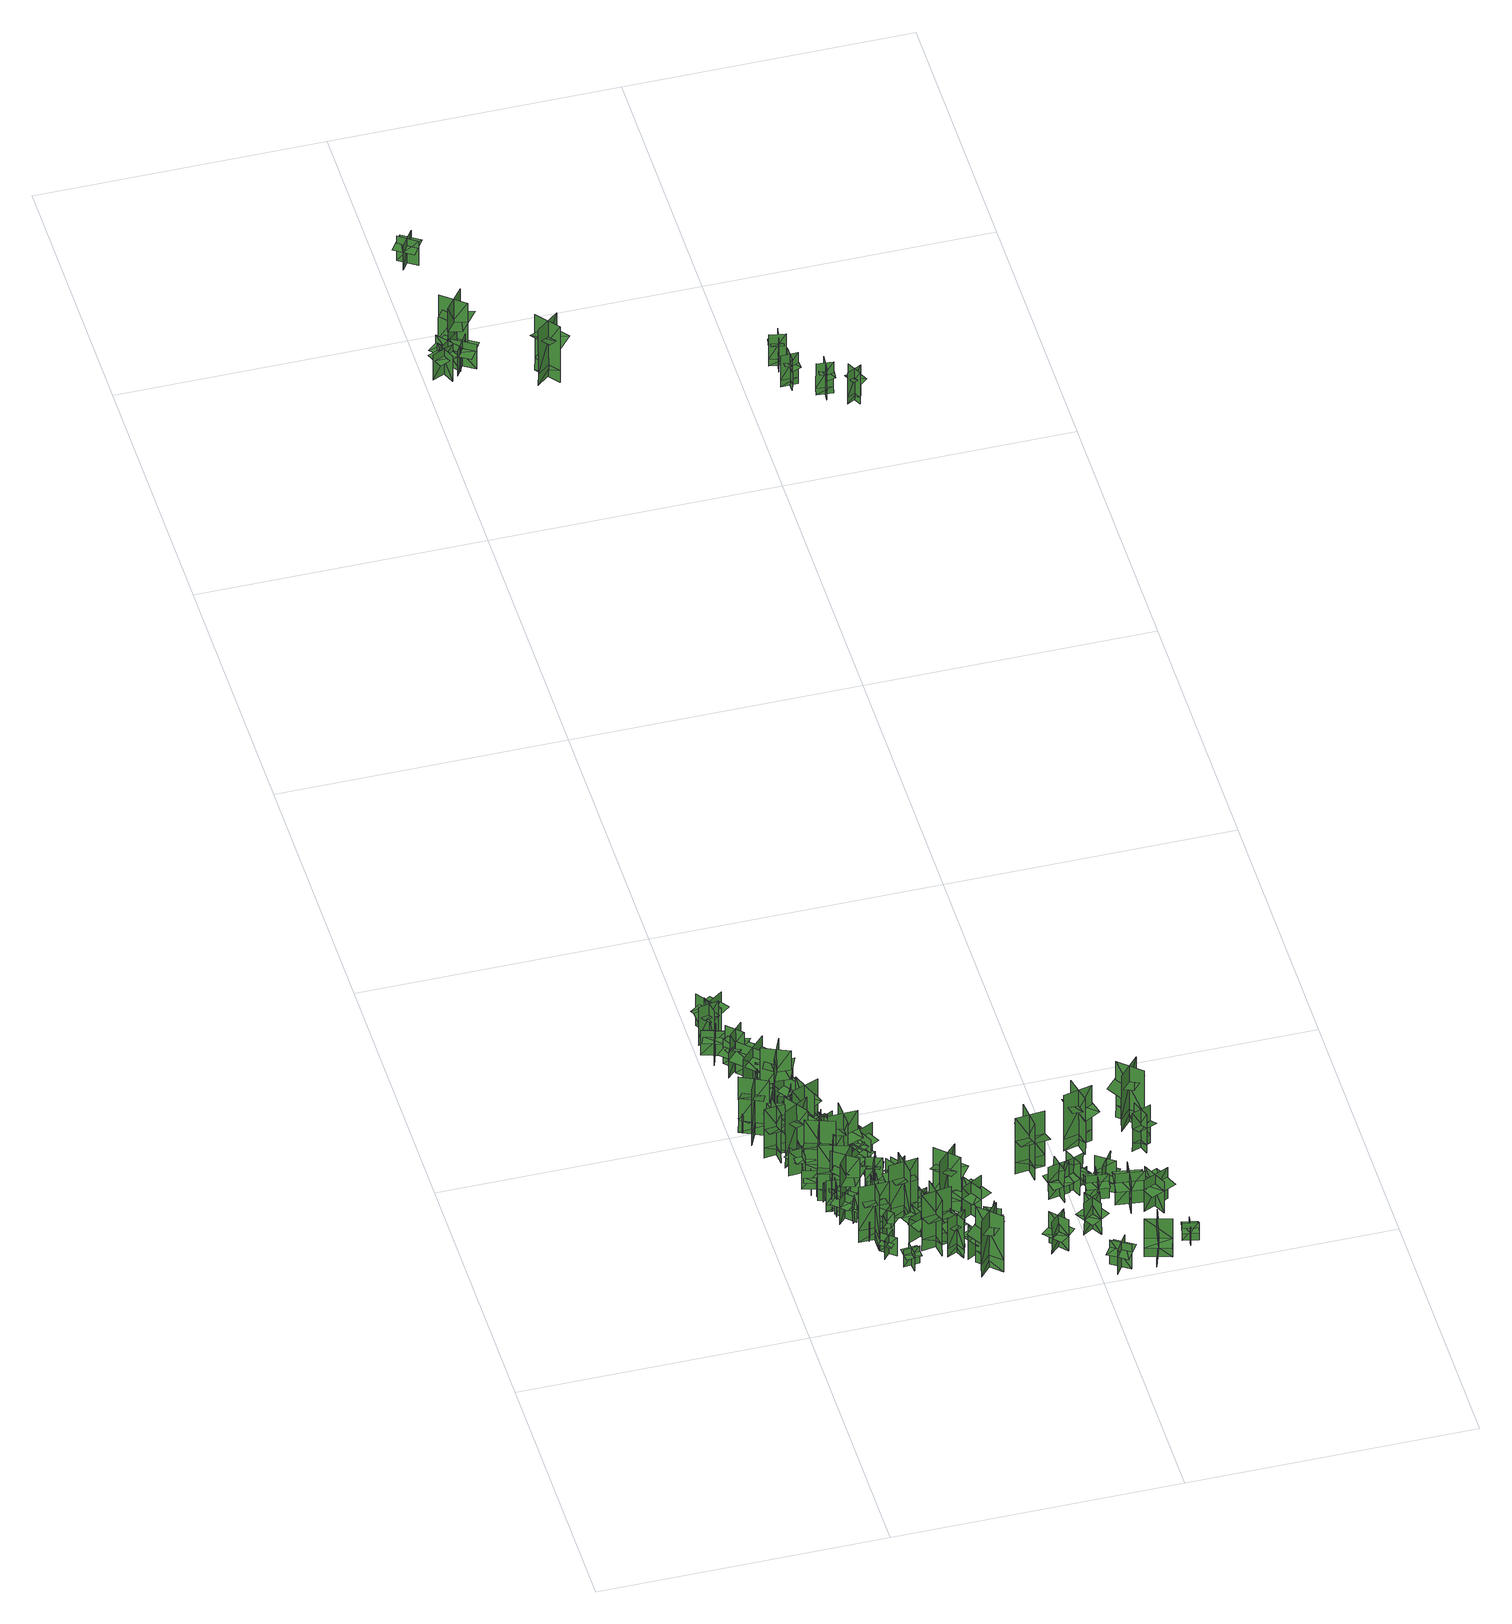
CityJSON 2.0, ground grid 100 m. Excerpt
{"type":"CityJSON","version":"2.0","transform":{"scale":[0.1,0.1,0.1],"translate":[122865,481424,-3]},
"CityObjects":{
"tree1":{"type":"SolitaryVegetationObject","geometry":[{"type":"MultiSurface","lod":"1","boundaries":[[[0,1,2]],[[0,2,3]],[[4,5,6]],[[4,6,7]],[[8,9,10]],[[8,10,11]],[[8,11,12]],[[8,12,13]]]}]},
"tree2":{"type":"SolitaryVegetationObject","geometry":[{"type":"MultiSurface","lod":"1","boundaries":[[[14,15,16]],[[14,16,17]],[[18,19,20]],[[18,20,21]],[[22,23,19]],[[22,19,18]],[[24,25,15]],[[24,15,14]],[[26,27,28]],[[26,28,29]],[[30,31,32]],[[30,32,33]]]}]},
"tree3":{"type":"SolitaryVegetationObject","geometry":[{"type":"MultiSurface","lod":"1","boundaries":[[[34,35,36]],[[34,36,37]],[[38,39,40]],[[38,40,41]],[[42,43,39]],[[42,39,38]],[[44,45,35]],[[44,35,34]],[[46,47,48]],[[46,48,49]],[[50,51,52]],[[50,52,53]]]}]},
"tree4":{"type":"SolitaryVegetationObject","geometry":[{"type":"MultiSurface","lod":"1","boundaries":[[[54,55,56]],[[54,56,57]],[[58,59,60]],[[58,60,61]],[[62,63,64]],[[62,64,65]],[[62,65,66]],[[62,66,67]]]}]},
"tree5":{"type":"SolitaryVegetationObject","geometry":[{"type":"MultiSurface","lod":"1","boundaries":[[[68,69,70]],[[68,70,71]],[[72,73,74]],[[72,74,75]],[[76,77,78]],[[76,78,79]],[[76,79,80]],[[76,80,81]]]}]},
"tree6":{"type":"SolitaryVegetationObject","geometry":[{"type":"MultiSurface","lod":"1","boundaries":[[[82,83,84]],[[82,84,85]],[[86,87,88]],[[86,88,89]],[[90,91,87]],[[90,87,86]],[[92,93,83]],[[92,83,82]],[[94,95,96]],[[94,96,97]],[[98,99,100]],[[98,100,101]]]}]},
"tree7":{"type":"SolitaryVegetationObject","geometry":[{"type":"MultiSurface","lod":"1","boundaries":[[[102,103,104]],[[102,104,105]],[[106,107,108]],[[106,108,109]],[[110,111,112]],[[110,112,113]],[[110,113,114]],[[110,114,115]]]}]},
"tree8":{"type":"SolitaryVegetationObject","geometry":[{"type":"MultiSurface","lod":"1","boundaries":[[[116,117,118]],[[116,118,119]],[[120,121,122]],[[120,122,123]],[[124,125,126]],[[124,126,127]],[[124,127,128]],[[124,128,129]]]}]},
"tree9":{"type":"SolitaryVegetationObject","geometry":[{"type":"MultiSurface","lod":"1","boundaries":[[[130,131,132]],[[130,132,133]],[[134,135,136]],[[134,136,137]],[[138,139,135]],[[138,135,134]],[[140,141,131]],[[140,131,130]],[[142,143,144]],[[142,144,145]],[[146,147,148]],[[146,148,149]]]}]},
"tree10":{"type":"SolitaryVegetationObject","geometry":[{"type":"MultiSurface","lod":"1","boundaries":[[[150,151,152]],[[150,152,153]],[[154,155,156]],[[154,156,157]],[[158,159,155]],[[158,155,154]],[[160,161,151]],[[160,151,150]],[[162,163,164]],[[162,164,165]],[[166,167,168]],[[166,168,169]]]}]},
"tree11":{"type":"SolitaryVegetationObject","geometry":[{"type":"MultiSurface","lod":"1","boundaries":[[[170,171,172]],[[170,172,173]],[[174,175,176]],[[174,176,177]],[[178,179,180]],[[178,180,181]],[[178,181,182]],[[178,182,183]]]}]},
"tree12":{"type":"SolitaryVegetationObject","geometry":[{"type":"MultiSurface","lod":"1","boundaries":[[[184,185,186]],[[184,186,187]],[[188,189,190]],[[188,190,191]],[[192,193,194]],[[192,194,195]],[[192,195,196]],[[192,196,197]]]}]},
"tree13":{"type":"SolitaryVegetationObject","geometry":[{"type":"MultiSurface","lod":"1","boundaries":[[[198,199,200]],[[198,200,201]],[[202,203,204]],[[202,204,205]],[[206,207,203]],[[206,203,202]],[[208,209,199]],[[208,199,198]],[[198,199,210]],[[198,210,211]],[[198,212,213]],[[198,213,199]]]}]},
"tree14":{"type":"SolitaryVegetationObject","geometry":[{"type":"MultiSurface","lod":"1","boundaries":[[[214,215,216]],[[214,216,217]],[[218,219,220]],[[218,220,221]],[[222,223,224]],[[222,224,225]],[[222,225,226]],[[222,226,227]]]}]},
"tree15":{"type":"SolitaryVegetationObject","geometry":[{"type":"MultiSurface","lod":"1","boundaries":[[[228,229,230]],[[228,230,231]],[[232,233,234]],[[232,234,235]],[[236,237,233]],[[236,233,232]],[[238,239,229]],[[238,229,228]],[[240,241,242]],[[240,242,243]],[[244,245,246]],[[244,246,247]]]}]},
"tree16":{"type":"SolitaryVegetationObject","geometry":[{"type":"MultiSurface","lod":"1","boundaries":[[[248,249,250]],[[248,250,251]],[[252,253,254]],[[252,254,255]],[[256,257,253]],[[256,253,252]],[[258,259,249]],[[258,249,248]],[[260,261,262]],[[260,262,263]],[[264,265,266]],[[264,266,267]]]}]},
"tree17":{"type":"SolitaryVegetationObject","geometry":[{"type":"MultiSurface","lod":"1","boundaries":[[[268,269,270]],[[268,270,271]],[[272,273,274]],[[272,274,275]],[[276,277,278]],[[276,278,279]],[[276,279,280]],[[276,280,281]]]}]},
"tree18":{"type":"SolitaryVegetationObject","geometry":[{"type":"MultiSurface","lod":"1","boundaries":[[[282,283,284]],[[282,284,285]],[[286,287,288]],[[286,288,289]],[[290,291,287]],[[290,287,286]],[[292,293,283]],[[292,283,282]],[[294,295,296]],[[294,296,297]],[[298,299,300]],[[298,300,301]]]}]},
"tree19":{"type":"SolitaryVegetationObject","geometry":[{"type":"MultiSurface","lod":"1","boundaries":[[[302,303,304]],[[302,304,305]],[[306,307,308]],[[306,308,309]],[[310,311,312]],[[310,312,313]],[[310,313,314]],[[310,314,315]]]}]},
"tree20":{"type":"SolitaryVegetationObject","geometry":[{"type":"MultiSurface","lod":"1","boundaries":[[[316,317,318]],[[316,318,319]],[[320,321,322]],[[320,322,323]],[[324,325,321]],[[324,321,320]],[[326,327,317]],[[326,317,316]],[[328,329,330]],[[328,330,331]],[[332,333,334]],[[332,334,335]]]}]},
"tree21":{"type":"SolitaryVegetationObject","geometry":[{"type":"MultiSurface","lod":"1","boundaries":[[[336,337,338]],[[336,338,339]],[[340,341,342]],[[340,342,343]],[[344,345,341]],[[344,341,340]],[[346,347,337]],[[346,337,336]],[[336,337,348]],[[336,348,349]],[[336,350,351]],[[336,351,337]]]}]},
"tree22":{"type":"SolitaryVegetationObject","geometry":[{"type":"MultiSurface","lod":"1","boundaries":[[[352,353,354]],[[352,354,355]],[[356,357,358]],[[356,358,359]],[[360,361,357]],[[360,357,356]],[[362,363,353]],[[362,353,352]],[[352,353,364]],[[352,364,365]],[[352,366,367]],[[352,367,353]]]}]},
"tree23":{"type":"SolitaryVegetationObject","geometry":[{"type":"MultiSurface","lod":"1","boundaries":[[[368,369,370]],[[368,370,371]],[[372,373,374]],[[372,374,375]],[[376,377,378]],[[376,378,379]],[[376,380,381]],[[376,381,377]]]}]},
"tree24":{"type":"SolitaryVegetationObject","geometry":[{"type":"MultiSurface","lod":"1","boundaries":[[[382,383,384]],[[382,384,385]],[[386,387,388]],[[386,388,389]],[[390,391,387]],[[390,387,386]],[[392,393,383]],[[392,383,382]],[[394,395,396]],[[394,396,397]],[[398,399,400]],[[398,400,401]]]}]},
"tree25":{"type":"SolitaryVegetationObject","geometry":[{"type":"MultiSurface","lod":"1","boundaries":[[[402,403,404]],[[402,404,405]],[[406,407,408]],[[406,408,409]],[[410,411,412]],[[410,412,413]],[[410,413,414]],[[410,414,415]]]}]},
"tree26":{"type":"SolitaryVegetationObject","geometry":[{"type":"MultiSurface","lod":"1","boundaries":[[[416,417,418]],[[416,418,419]],[[420,421,422]],[[420,422,423]],[[424,425,421]],[[424,421,420]],[[426,427,417]],[[426,417,416]],[[428,429,430]],[[428,430,431]],[[432,433,434]],[[432,434,435]]]}]},
"tree27":{"type":"SolitaryVegetationObject","geometry":[{"type":"MultiSurface","lod":"1","boundaries":[[[436,437,438]],[[436,438,439]],[[440,441,442]],[[440,442,443]],[[444,445,441]],[[444,441,440]],[[446,447,437]],[[446,437,436]],[[448,449,450]],[[448,450,451]],[[452,453,454]],[[452,454,455]]]}]},
"tree28":{"type":"SolitaryVegetationObject","geometry":[{"type":"MultiSurface","lod":"1","boundaries":[[[456,457,458]],[[456,458,459]],[[460,461,462]],[[460,462,463]],[[464,465,466]],[[464,466,467]],[[464,467,468]],[[464,468,469]]]}]},
"tree29":{"type":"SolitaryVegetationObject","geometry":[{"type":"MultiSurface","lod":"1","boundaries":[[[470,471,472]],[[470,472,473]],[[474,475,476]],[[474,476,477]],[[478,479,480]],[[478,480,481]],[[478,482,483]],[[478,483,479]]]}]},
"tree30":{"type":"SolitaryVegetationObject","geometry":[{"type":"MultiSurface","lod":"1","boundaries":[[[484,485,486]],[[484,486,487]],[[488,489,490]],[[488,490,491]],[[492,493,489]],[[492,489,488]],[[494,495,485]],[[494,485,484]],[[496,497,498]],[[496,498,499]],[[500,501,502]],[[500,502,503]]]}]},
"tree31":{"type":"SolitaryVegetationObject","geometry":[{"type":"MultiSurface","lod":"1","boundaries":[[[504,505,506]],[[504,506,507]],[[508,509,510]],[[508,510,511]],[[512,513,514]],[[512,514,515]],[[512,516,517]],[[512,517,513]]]}]},
"tree32":{"type":"SolitaryVegetationObject","geometry":[{"type":"MultiSurface","lod":"1","boundaries":[[[518,519,520]],[[518,520,521]],[[522,523,524]],[[522,524,525]],[[526,527,528]],[[526,528,529]],[[526,529,530]],[[526,530,531]]]}]},
"tree33":{"type":"SolitaryVegetationObject","geometry":[{"type":"MultiSurface","lod":"1","boundaries":[[[532,533,534]],[[532,534,535]],[[536,537,538]],[[536,538,539]],[[540,541,542]],[[540,542,543]],[[540,544,545]],[[540,545,541]]]}]},
"tree34":{"type":"SolitaryVegetationObject","geometry":[{"type":"MultiSurface","lod":"1","boundaries":[[[546,547,548]],[[546,548,549]],[[550,551,552]],[[550,552,553]],[[554,555,556]],[[554,556,557]],[[554,558,559]],[[554,559,555]]]}]},
"tree35":{"type":"SolitaryVegetationObject","geometry":[{"type":"MultiSurface","lod":"1","boundaries":[[[560,561,562]],[[560,562,563]],[[564,565,566]],[[564,566,567]],[[568,569,565]],[[568,565,564]],[[570,571,561]],[[570,561,560]],[[572,573,574]],[[572,574,575]],[[576,577,578]],[[576,578,579]]]}]},
"tree36":{"type":"SolitaryVegetationObject","geometry":[{"type":"MultiSurface","lod":"1","boundaries":[[[580,581,582]],[[580,582,583]],[[584,585,586]],[[584,586,587]],[[588,589,590]],[[588,590,591]],[[588,592,593]],[[588,593,589]]]}]},
"tree37":{"type":"SolitaryVegetationObject","geometry":[{"type":"MultiSurface","lod":"1","boundaries":[[[594,595,596]],[[594,596,597]],[[598,599,600]],[[598,600,601]],[[602,603,604]],[[602,604,605]],[[602,605,606]],[[602,606,607]]]}]},
"tree38":{"type":"SolitaryVegetationObject","geometry":[{"type":"MultiSurface","lod":"1","boundaries":[[[608,609,610]],[[608,610,611]],[[612,613,614]],[[612,614,615]],[[616,617,618]],[[616,618,619]],[[616,620,621]],[[616,621,617]]]}]},
"tree39":{"type":"SolitaryVegetationObject","geometry":[{"type":"MultiSurface","lod":"1","boundaries":[[[622,623,624]],[[622,624,625]],[[626,627,628]],[[626,628,629]],[[630,631,627]],[[630,627,626]],[[632,633,623]],[[632,623,622]],[[634,635,636]],[[634,636,637]],[[638,639,640]],[[638,640,641]]]}]},
"tree40":{"type":"SolitaryVegetationObject","geometry":[{"type":"MultiSurface","lod":"1","boundaries":[[[642,643,644]],[[642,644,645]],[[646,647,648]],[[646,648,649]],[[650,651,647]],[[650,647,646]],[[652,653,643]],[[652,643,642]],[[642,643,654]],[[642,654,655]],[[642,656,657]],[[642,657,643]]]}]},
"tree41":{"type":"SolitaryVegetationObject","geometry":[{"type":"MultiSurface","lod":"1","boundaries":[[[658,659,660]],[[658,660,661]],[[662,663,664]],[[662,664,665]],[[666,667,668]],[[666,668,669]],[[666,669,670]],[[666,670,671]]]}]},
"tree42":{"type":"SolitaryVegetationObject","geometry":[{"type":"MultiSurface","lod":"1","boundaries":[[[672,673,674]],[[672,674,675]],[[676,677,678]],[[676,678,679]],[[680,681,682]],[[680,682,683]],[[680,684,685]],[[680,685,681]]]}]},
"tree43":{"type":"SolitaryVegetationObject","geometry":[{"type":"MultiSurface","lod":"1","boundaries":[[[686,687,688]],[[686,688,689]],[[690,691,692]],[[690,692,693]],[[694,695,696]],[[694,696,697]],[[694,698,699]],[[694,699,695]]]}]},
"tree44":{"type":"SolitaryVegetationObject","geometry":[{"type":"MultiSurface","lod":"1","boundaries":[[[700,701,702]],[[700,702,703]],[[704,705,706]],[[704,706,707]],[[708,709,710]],[[708,710,711]],[[708,712,713]],[[708,713,709]]]}]},
"tree45":{"type":"SolitaryVegetationObject","geometry":[{"type":"MultiSurface","lod":"1","boundaries":[[[714,715,716]],[[714,716,717]],[[718,719,720]],[[718,720,721]],[[722,723,724]],[[722,724,725]],[[722,726,727]],[[722,727,723]]]}]},
"tree46":{"type":"SolitaryVegetationObject","geometry":[{"type":"MultiSurface","lod":"1","boundaries":[[[728,729,730]],[[728,730,731]],[[732,733,734]],[[732,734,735]],[[736,737,738]],[[736,738,739]],[[736,740,741]],[[736,741,737]]]}]},
"tree47":{"type":"SolitaryVegetationObject","geometry":[{"type":"MultiSurface","lod":"1","boundaries":[[[742,743,744]],[[742,744,745]],[[746,747,748]],[[746,748,749]],[[750,751,752]],[[750,752,753]],[[750,753,754]],[[750,754,755]]]}]},
"tree48":{"type":"SolitaryVegetationObject","geometry":[{"type":"MultiSurface","lod":"1","boundaries":[[[756,757,758]],[[756,758,759]],[[760,761,762]],[[760,762,763]],[[764,765,761]],[[764,761,760]],[[766,767,757]],[[766,757,756]],[[768,769,770]],[[768,770,771]],[[772,773,774]],[[772,774,775]]]}]},
"tree49":{"type":"SolitaryVegetationObject","geometry":[{"type":"MultiSurface","lod":"1","boundaries":[[[776,777,778]],[[776,778,779]],[[780,781,782]],[[780,782,783]],[[784,785,781]],[[784,781,780]],[[786,787,777]],[[786,777,776]],[[788,789,790]],[[788,790,791]],[[792,793,794]],[[792,794,795]]]}]},
"tree50":{"type":"SolitaryVegetationObject","geometry":[{"type":"MultiSurface","lod":"1","boundaries":[[[796,797,798]],[[796,798,799]],[[800,801,802]],[[800,802,803]],[[804,805,806]],[[804,806,807]],[[804,807,808]],[[804,808,809]]]}]},
"tree51":{"type":"SolitaryVegetationObject","geometry":[{"type":"MultiSurface","lod":"1","boundaries":[[[810,811,812]],[[810,812,813]],[[814,815,816]],[[814,816,817]],[[818,819,820]],[[818,820,821]],[[818,821,822]],[[818,822,823]]]}]},
"tree52":{"type":"SolitaryVegetationObject","geometry":[{"type":"MultiSurface","lod":"1","boundaries":[[[824,825,826]],[[824,826,827]],[[828,829,830]],[[828,830,831]],[[832,833,834]],[[832,834,835]],[[832,836,837]],[[832,837,833]]]}]},
"tree53":{"type":"SolitaryVegetationObject","geometry":[{"type":"MultiSurface","lod":"1","boundaries":[[[838,839,840]],[[838,840,841]],[[842,843,844]],[[842,844,845]],[[846,847,848]],[[846,848,849]],[[846,850,851]],[[846,851,847]]]}]},
"tree54":{"type":"SolitaryVegetationObject","geometry":[{"type":"MultiSurface","lod":"1","boundaries":[[[852,853,854]],[[852,854,855]],[[856,857,858]],[[856,858,859]],[[860,861,857]],[[860,857,856]],[[862,863,853]],[[862,853,852]],[[864,865,866]],[[864,866,867]],[[868,869,870]],[[868,870,871]]]}]},
"tree55":{"type":"SolitaryVegetationObject","geometry":[{"type":"MultiSurface","lod":"1","boundaries":[[[872,873,874]],[[872,874,875]],[[876,877,878]],[[876,878,879]],[[880,881,877]],[[880,877,876]],[[882,883,873]],[[882,873,872]],[[872,873,884]],[[872,884,885]],[[872,886,887]],[[872,887,873]]]}]},
"tree56":{"type":"SolitaryVegetationObject","geometry":[{"type":"MultiSurface","lod":"1","boundaries":[[[888,889,890]],[[888,890,891]],[[892,893,894]],[[892,894,895]],[[896,897,893]],[[896,893,892]],[[898,899,889]],[[898,889,888]],[[900,901,902]],[[900,902,903]],[[904,905,906]],[[904,906,907]]]}]},
"tree57":{"type":"SolitaryVegetationObject","geometry":[{"type":"MultiSurface","lod":"1","boundaries":[[[908,909,910]],[[908,910,911]],[[912,913,914]],[[912,914,915]],[[916,917,918]],[[916,918,919]],[[916,920,921]],[[916,921,917]]]}]},
"tree58":{"type":"SolitaryVegetationObject","geometry":[{"type":"MultiSurface","lod":"1","boundaries":[[[922,923,924]],[[922,924,925]],[[926,927,928]],[[926,928,929]],[[930,931,932]],[[930,932,933]],[[930,934,935]],[[930,935,931]]]}]},
"tree59":{"type":"SolitaryVegetationObject","geometry":[{"type":"MultiSurface","lod":"1","boundaries":[[[936,937,938]],[[936,938,939]],[[940,941,942]],[[940,942,943]],[[944,945,946]],[[944,946,947]],[[944,948,949]],[[944,949,945]]]}]},
"tree60":{"type":"SolitaryVegetationObject","geometry":[{"type":"MultiSurface","lod":"1","boundaries":[[[950,951,952]],[[950,952,953]],[[954,955,956]],[[954,956,957]],[[958,959,955]],[[958,955,954]],[[960,961,951]],[[960,951,950]],[[962,963,964]],[[962,964,965]],[[966,967,968]],[[966,968,969]]]}]},
"tree61":{"type":"SolitaryVegetationObject","geometry":[{"type":"MultiSurface","lod":"1","boundaries":[[[970,971,972]],[[970,972,973]],[[974,975,976]],[[974,976,977]],[[978,979,980]],[[978,980,981]],[[978,982,983]],[[978,983,979]]]}]},
"tree62":{"type":"SolitaryVegetationObject","geometry":[{"type":"MultiSurface","lod":"1","boundaries":[[[984,985,986]],[[984,986,987]],[[988,989,990]],[[988,990,991]],[[992,993,989]],[[992,989,988]],[[994,995,985]],[[994,985,984]],[[996,997,998]],[[996,998,999]],[[1000,1001,1002]],[[1000,1002,1003]]]}]},
"tree63":{"type":"SolitaryVegetationObject","geometry":[{"type":"MultiSurface","lod":"1","boundaries":[[[1004,1005,1006]],[[1004,1006,1007]],[[1008,1009,1010]],[[1008,1010,1011]],[[1012,1013,1014]],[[1012,1014,1015]],[[1012,1016,1017]],[[1012,1017,1013]]]}]},
"tree64":{"type":"SolitaryVegetationObject","geometry":[{"type":"MultiSurface","lod":"1","boundaries":[[[1018,1019,1020]],[[1018,1020,1021]],[[1022,1023,1024]],[[1022,1024,1025]],[[1026,1027,1023]],[[1026,1023,1022]],[[1028,1029,1019]],[[1028,1019,1018]],[[1018,1019,1030]],[[1018,1030,1031]],[[1018,1032,1033]],[[1018,1033,1019]]]}]},
"tree65":{"type":"SolitaryVegetationObject","geometry":[{"type":"MultiSurface","lod":"1","boundaries":[[[1034,1035,1036]],[[1034,1036,1037]],[[1038,1039,1040]],[[1038,1040,1041]],[[1042,1043,1039]],[[1042,1039,1038]],[[1044,1045,1035]],[[1044,1035,1034]],[[1034,1035,1046]],[[1034,1046,1047]],[[1034,1048,1049]],[[1034,1049,1035]]]}]},
"tree66":{"type":"SolitaryVegetationObject","geometry":[{"type":"MultiSurface","lod":"1","boundaries":[[[1050,1051,1052]],[[1050,1052,1053]],[[1054,1055,1056]],[[1054,1056,1057]],[[1058,1059,1055]],[[1058,1055,1054]],[[1060,1061,1051]],[[1060,1051,1050]],[[1062,1063,1064]],[[1062,1064,1065]],[[1066,1067,1068]],[[1066,1068,1069]]]}]},
"tree67":{"type":"SolitaryVegetationObject","geometry":[{"type":"MultiSurface","lod":"1","boundaries":[[[1070,1071,1072]],[[1070,1072,1073]],[[1074,1075,1076]],[[1074,1076,1077]],[[1078,1079,1080]],[[1078,1080,1081]],[[1078,1081,1082]],[[1078,1082,1083]]]}]},
"tree68":{"type":"SolitaryVegetationObject","geometry":[{"type":"MultiSurface","lod":"1","boundaries":[[[1084,1085,1086]],[[1084,1086,1087]],[[1088,1089,1090]],[[1088,1090,1091]],[[1092,1093,1089]],[[1092,1089,1088]],[[1094,1095,1085]],[[1094,1085,1084]],[[1084,1085,1096]],[[1084,1096,1097]],[[1084,1098,1099]],[[1084,1099,1085]]]}]},
"tree69":{"type":"SolitaryVegetationObject","geometry":[{"type":"MultiSurface","lod":"1","boundaries":[[[1100,1101,1102]],[[1100,1102,1103]],[[1104,1105,1106]],[[1104,1106,1107]],[[1108,1109,1105]],[[1108,1105,1104]],[[1110,1111,1101]],[[1110,1101,1100]],[[1100,1101,1112]],[[1100,1112,1113]],[[1100,1114,1115]],[[1100,1115,1101]]]}]},
"tree70":{"type":"SolitaryVegetationObject","geometry":[{"type":"MultiSurface","lod":"1","boundaries":[[[1116,1117,1118]],[[1116,1118,1119]],[[1120,1121,1122]],[[1120,1122,1123]],[[1124,1125,1121]],[[1124,1121,1120]],[[1126,1127,1117]],[[1126,1117,1116]],[[1116,1117,1128]],[[1116,1128,1129]],[[1116,1130,1131]],[[1116,1131,1117]]]}]},
"tree71":{"type":"SolitaryVegetationObject","geometry":[{"type":"MultiSurface","lod":"1","boundaries":[[[1132,1133,1134]],[[1132,1134,1135]],[[1136,1137,1138]],[[1136,1138,1139]],[[1140,1141,1142]],[[1140,1142,1143]],[[1140,1143,1144]],[[1140,1144,1145]]]}]},
"tree72":{"type":"SolitaryVegetationObject","geometry":[{"type":"MultiSurface","lod":"1","boundaries":[[[1146,1147,1148]],[[1146,1148,1149]],[[1150,1151,1152]],[[1150,1152,1153]],[[1154,1155,1156]],[[1154,1156,1157]],[[1154,1157,1158]],[[1154,1158,1159]]]}]},
"tree73":{"type":"SolitaryVegetationObject","geometry":[{"type":"MultiSurface","lod":"1","boundaries":[[[1160,1161,1162]],[[1160,1162,1163]],[[1164,1165,1166]],[[1164,1166,1167]],[[1168,1169,1165]],[[1168,1165,1164]],[[1170,1171,1161]],[[1170,1161,1160]],[[1160,1161,1172]],[[1160,1172,1173]],[[1160,1174,1175]],[[1160,1175,1161]]]}]},
"tree74":{"type":"SolitaryVegetationObject","geometry":[{"type":"MultiSurface","lod":"1","boundaries":[[[1176,1177,1178]],[[1176,1178,1179]],[[1180,1181,1182]],[[1180,1182,1183]],[[1184,1185,1181]],[[1184,1181,1180]],[[1186,1187,1177]],[[1186,1177,1176]],[[1176,1177,1188]],[[1176,1188,1189]],[[1176,1190,1191]],[[1176,1191,1177]]]}]},
"tree75":{"type":"SolitaryVegetationObject","geometry":[{"type":"MultiSurface","lod":"1","boundaries":[[[1192,1193,1194]],[[1192,1194,1195]],[[1196,1197,1198]],[[1196,1198,1199]],[[1200,1201,1202]],[[1200,1202,1203]],[[1200,1203,1204]],[[1200,1204,1205]]]}]},
"tree76":{"type":"SolitaryVegetationObject","geometry":[{"type":"MultiSurface","lod":"1","boundaries":[[[1206,1207,1208]],[[1206,1208,1209]],[[1210,1211,1212]],[[1210,1212,1213]],[[1214,1215,1211]],[[1214,1211,1210]],[[1216,1217,1207]],[[1216,1207,1206]],[[1218,1219,1220]],[[1218,1220,1221]],[[1222,1223,1224]],[[1222,1224,1225]]]}]},
"tree77":{"type":"SolitaryVegetationObject","geometry":[{"type":"MultiSurface","lod":"1","boundaries":[[[1226,1227,1228]],[[1226,1228,1229]],[[1230,1231,1232]],[[1230,1232,1233]],[[1234,1235,1236]],[[1234,1236,1237]],[[1234,1237,1238]],[[1234,1238,1239]]]}]},
"tree78":{"type":"SolitaryVegetationObject","geometry":[{"type":"MultiSurface","lod":"1","boundaries":[[[1240,1241,1242]],[[1240,1242,1243]],[[1244,1245,1246]],[[1244,1246,1247]],[[1248,1249,1250]],[[1248,1250,1251]],[[1248,1251,1252]],[[1248,1252,1253]]]}]},
"tree79":{"type":"SolitaryVegetationObject","geometry":[{"type":"MultiSurface","lod":"1","boundaries":[[[1254,1255,1256]],[[1254,1256,1257]],[[1258,1259,1260]],[[1258,1260,1261]],[[1262,1263,1259]],[[1262,1259,1258]],[[1264,1265,1255]],[[1264,1255,1254]],[[1266,1267,1268]],[[1266,1268,1269]],[[1270,1271,1272]],[[1270,1272,1273]]]}]},
"tree80":{"type":"SolitaryVegetationObject","geometry":[{"type":"MultiSurface","lod":"1","boundaries":[[[1274,1275,1276]],[[1274,1276,1277]],[[1278,1279,1280]],[[1278,1280,1281]],[[1282,1283,1279]],[[1282,1279,1278]],[[1284,1285,1275]],[[1284,1275,1274]],[[1286,1287,1288]],[[1286,1288,1289]],[[1290,1291,1292]],[[1290,1292,1293]]]}]},
"tree81":{"type":"SolitaryVegetationObject","geometry":[{"type":"MultiSurface","lod":"1","boundaries":[[[1294,1295,1296]],[[1294,1296,1297]],[[1298,1299,1300]],[[1298,1300,1301]],[[1302,1303,1304]],[[1302,1304,1305]],[[1302,1306,1307]],[[1302,1307,1303]]]}]},
"tree82":{"type":"SolitaryVegetationObject","geometry":[{"type":"MultiSurface","lod":"1","boundaries":[[[1308,1309,1310]],[[1308,1310,1311]],[[1312,1313,1314]],[[1312,1314,1315]],[[1316,1317,1318]],[[1316,1318,1319]],[[1316,1319,1320]],[[1316,1320,1321]]]}]},
"tree83":{"type":"SolitaryVegetationObject","geometry":[{"type":"MultiSurface","lod":"1","boundaries":[[[1322,1323,1324]],[[1322,1324,1325]],[[1326,1327,1328]],[[1326,1328,1329]],[[1330,1331,1332]],[[1330,1332,1333]],[[1330,1333,1334]],[[1330,1334,1335]]]}]},
"tree84":{"type":"SolitaryVegetationObject","geometry":[{"type":"MultiSurface","lod":"1","boundaries":[[[1336,1337,1338]],[[1336,1338,1339]],[[1340,1341,1342]],[[1340,1342,1343]],[[1344,1345,1341]],[[1344,1341,1340]],[[1346,1347,1337]],[[1346,1337,1336]],[[1348,1349,1350]],[[1348,1350,1351]],[[1352,1353,1354]],[[1352,1354,1355]]]}]},
"tree85":{"type":"SolitaryVegetationObject","geometry":[{"type":"MultiSurface","lod":"1","boundaries":[[[1356,1357,1358]],[[1356,1358,1359]],[[1360,1361,1362]],[[1360,1362,1363]],[[1364,1365,1366]],[[1364,1366,1367]],[[1364,1367,1368]],[[1364,1368,1369]]]}]},
"tree86":{"type":"SolitaryVegetationObject","geometry":[{"type":"MultiSurface","lod":"1","boundaries":[[[1370,1371,1372]],[[1370,1372,1373]],[[1374,1375,1376]],[[1374,1376,1377]],[[1378,1379,1375]],[[1378,1375,1374]],[[1380,1381,1371]],[[1380,1371,1370]],[[1382,1383,1384]],[[1382,1384,1385]],[[1386,1387,1388]],[[1386,1388,1389]]]}]},
"tree87":{"type":"SolitaryVegetationObject","geometry":[{"type":"MultiSurface","lod":"1","boundaries":[[[1390,1391,1392]],[[1390,1392,1393]],[[1394,1395,1396]],[[1394,1396,1397]],[[1398,1399,1395]],[[1398,1395,1394]],[[1400,1401,1391]],[[1400,1391,1390]],[[1402,1403,1404]],[[1402,1404,1405]],[[1406,1407,1408]],[[1406,1408,1409]]]}]},
"tree88":{"type":"SolitaryVegetationObject","geometry":[{"type":"MultiSurface","lod":"1","boundaries":[[[1410,1411,1412]],[[1410,1412,1413]],[[1414,1415,1416]],[[1414,1416,1417]],[[1418,1419,1415]],[[1418,1415,1414]],[[1420,1421,1411]],[[1420,1411,1410]],[[1422,1423,1424]],[[1422,1424,1425]],[[1426,1427,1428]],[[1426,1428,1429]]]}]},
"tree89":{"type":"SolitaryVegetationObject","geometry":[{"type":"MultiSurface","lod":"1","boundaries":[[[1430,1431,1432]],[[1430,1432,1433]],[[1434,1435,1436]],[[1434,1436,1437]],[[1438,1439,1435]],[[1438,1435,1434]],[[1440,1441,1431]],[[1440,1431,1430]],[[1442,1443,1444]],[[1442,1444,1445]],[[1446,1447,1448]],[[1446,1448,1449]]]}]},
"tree90":{"type":"SolitaryVegetationObject","geometry":[{"type":"MultiSurface","lod":"1","boundaries":[[[1450,1451,1452]],[[1450,1452,1453]],[[1454,1455,1456]],[[1454,1456,1457]],[[1458,1459,1455]],[[1458,1455,1454]],[[1460,1461,1451]],[[1460,1451,1450]],[[1462,1463,1464]],[[1462,1464,1465]],[[1466,1467,1468]],[[1466,1468,1469]]]}]}
},
"vertices":[
[47,1010,8],[93,1051,8],[93,1051,90],[47,1010,90],[90,1008,8],[50,1054,8],[50,1054,90],[90,1008,90],[86,1013,59],[105,1030,59],[76,1062,59],[57,1046,59],[38,1029,59],[66,996,59],
[36,1018,60],[129,973,60],[128,971,255],[35,1016,255],[61,944,60],[106,1037,60],[105,1037,255],[61,944,255],[61,944,9],[105,1037,9],[35,1016,9],[128,971,9],[35,1017,155],[129,972,155],[152,1020,174],[58,1064,174],[116,978,186],[46,1011,186],[29,976,196],[99,943,196],
[174,883,54],[84,873,54],[83,874,224],[173,884,224],[120,926,54],[130,836,54],[131,836,224],[121,926,224],[121,926,9],[131,836,9],[173,884,9],[83,874,9],[174,884,137],[83,874,137],[89,828,153],[179,838,153],[96,875,164],[163,883,164],[159,917,173],[92,909,173],
[200,721,7],[185,661,7],[185,661,89],[200,721,89],[163,698,7],[222,683,7],[222,683,89],[163,698,89],[169,697,58],[163,672,58],[205,661,58],[211,686,58],[218,711,58],[176,721,58],
[153,821,9],[187,774,9],[187,774,86],[153,821,86],[147,785,9],[147,785,86],[195,818,86],[195,818,9],[147,785,62],[161,765,62],[199,792,62],[185,811,62],[171,831,62],[133,805,62],
[245,595,37],[238,537,37],[237,537,147],[244,595,147],[211,568,38],[268,561,38],[268,561,147],[211,568,147],[211,568,9],[268,561,9],[244,595,9],[237,537,9],[245,595,91],[238,537,91],[267,533,101],[274,591,101],[239,545,108],[244,588,108],[222,591,114],[217,547,114],
[185,735,8],[181,817,8],[181,817,117],[185,735,117],[220,774,8],[220,774,117],[139,770,117],[139,770,8],[220,774,83],[219,808,83],[154,805,83],[155,771,83],[157,737,83],[222,740,83],
[236,553,8],[294,495,8],[294,495,116],[236,553,116],[237,500,8],[237,500,116],[294,558,116],[294,558,8],[237,500,82],[261,477,82],[306,523,82],[282,547,82],[258,571,82],[212,524,82],
[182,927,45],[113,946,45],[113,947,179],[182,928,179],[155,974,45],[136,905,45],[137,905,179],[156,974,179],[156,974,9],[137,905,9],[182,928,9],[113,947,9],[182,928,110],[113,947,110],[103,912,123],[172,893,123],[123,944,131],[174,930,131],[181,956,139],[130,970,139],
[297,598,60],[198,629,60],[199,631,254],[298,600,254],[262,668,60],[230,569,60],[231,569,254],[262,667,254],[262,667,8],[231,569,8],[298,600,8],[199,631,8],[297,599,155],[199,630,155],[183,580,174],[281,549,174],[212,626,185],[286,603,185],[298,641,196],[224,664,196],
[219,691,7],[240,633,7],[240,633,89],[219,691,89],[201,651,7],[258,672,7],[258,672,89],[201,651,89],[207,653,58],[216,630,58],[257,645,58],[248,668,58],[239,692,58],[199,677,58],
[261,660,7],[215,619,7],[215,619,89],[261,660,89],[217,662,7],[259,617,7],[259,617,89],[217,662,89],[222,657,58],[203,640,58],[232,608,58],[251,625,58],[270,642,58],[241,674,58],
[162,931,48],[161,889,48],[183,888,48],[184,931,48],[183,910,48],[140,912,48],[140,909,87],[182,908,87],[182,908,9],[140,909,9],[160,931,9],[159,889,9],[161,889,87],[162,931,87],[141,932,48],[139,890,48],
[245,557,7],[280,608,7],[280,608,89],[245,557,89],[288,565,7],[237,599,7],[237,599,89],[288,565,89],[282,569,58],[297,590,58],[261,614,58],[246,593,58],[232,572,58],[268,548,58],
[274,398,60],[378,400,60],[378,398,255],[274,397,255],[330,343,60],[329,447,60],[328,447,255],[329,343,255],[329,343,9],[328,447,9],[274,397,9],[378,398,9],[274,397,155],[378,398,155],[377,451,174],[273,450,174],[363,398,186],[286,397,186],[286,358,196],[364,359,196],
[155,885,60],[211,798,60],[210,797,255],[154,884,255],[138,808,61],[225,864,61],[225,865,255],[138,809,255],[138,809,9],[225,865,9],[154,884,9],[210,797,9],[154,884,155],[210,797,155],[255,826,174],[198,913,174],[202,809,186],[160,874,186],[127,853,197],[169,788,197],
[349,414,8],[291,434,8],[291,434,90],[349,414,90],[330,453,8],[310,395,8],[310,395,90],[330,453,90],[327,447,59],[303,455,59],[289,414,59],[313,406,59],[337,397,59],[352,438,59],
[286,724,60],[188,757,60],[188,759,255],[286,725,255],[252,794,61],[218,696,61],[219,696,255],[253,794,255],[253,794,9],[219,696,9],[286,725,9],[188,759,9],[286,725,155],[188,758,155],[171,708,174],[269,675,174],[202,754,186],[275,729,186],[288,766,197],[214,791,197],
[376,346,7],[336,299,7],[336,299,89],[376,346,89],[332,342,7],[379,303,7],[379,303,89],[332,342,89],[337,338,58],[321,318,58],[355,291,58],[371,310,58],[387,330,58],[354,357,58],
[308,603,60],[246,520,60],[245,521,254],[307,604,254],[231,592,60],[314,530,60],[314,531,254],[231,593,254],[231,593,8],[314,531,8],[307,604,8],[245,521,8],[307,604,155],[245,521,155],[288,489,174],[350,572,174],[254,532,185],[300,595,185],[268,618,196],[222,556,196],
[277,535,63],[321,495,63],[342,518,64],[297,558,64],[318,538,63],[278,493,63],[281,491,118],[321,535,118],[321,535,9],[281,491,9],[275,533,9],[320,493,9],[321,495,118],[277,535,118],[257,512,64],[301,473,64],
[247,684,48],[256,726,48],[235,730,48],[226,689,48],[231,709,48],[272,700,48],[273,702,87],[231,711,87],[231,711,9],[273,702,9],[249,684,9],[258,725,9],[256,726,87],[247,684,87],[268,680,48],[277,721,48],
[16,1412,6],[94,1385,6],[94,1385,116],[16,1412,116],[45,1353,6],[72,1432,6],[72,1432,116],[45,1353,116],[22,1409,88],[94,1385,88],[105,1416,88],[33,1440,88],[12,1379,88],[84,1354,88],
[384,400,38],[345,357,38],[345,357,148],[384,400,148],[341,398,38],[384,359,38],[384,359,148],[341,398,148],[341,398,9],[384,359,9],[384,400,9],[345,357,9],[384,400,92],[345,357,92],[367,337,102],[406,380,102],[350,363,109],[379,396,109],[363,410,115],[334,378,115],
[410,273,8],[415,218,8],[415,218,85],[410,273,85],[386,245,8],[441,250,8],[441,250,85],[386,245,85],[386,245,63],[388,218,63],[443,223,63],[441,250,63],[438,278,63],[383,273,63],
[20,1457,44],[90,1471,44],[90,1470,178],[20,1455,178],[65,1427,44],[51,1496,44],[50,1496,178],[64,1426,178],[64,1426,9],[50,1496,9],[20,1455,9],[90,1470,9],[20,1456,109],[90,1470,109],[83,1506,122],[13,1491,122],[80,1468,130],[28,1457,130],[34,1431,138],[86,1442,138],
[250,870,60],[215,967,60],[216,968,254],[252,870,254],[284,941,60],[186,905,60],[187,904,254],[284,940,254],[284,940,8],[187,904,8],[252,870,8],[216,968,8],[251,870,155],[216,968,155],[166,950,174],[202,852,174],[221,954,185],[248,881,185],[285,895,196],[258,968,196],
[75,1352,7],[145,1281,7],[145,1281,116],[75,1352,116],[75,1281,7],[147,1351,7],[147,1351,116],[75,1281,116],[78,1283,85],[109,1252,85],[175,1317,85],[144,1348,85],[113,1379,85],[47,1315,85],
[232,881,7],[271,827,7],[271,827,118],[232,881,118],[225,830,7],[278,869,7],[278,869,118],[225,830,118],[225,830,82],[278,869,82],[257,899,82],[203,860,82],[246,801,82],[300,840,82],
[135,1350,44],[86,1297,44],[85,1298,178],[134,1350,178],[81,1348,44],[133,1299,44],[133,1300,178],[81,1348,178],[81,1348,9],[133,1300,9],[134,1350,9],[85,1298,9],[134,1350,109],[86,1298,109],[112,1273,122],[161,1325,122],[92,1305,130],[128,1344,130],[108,1363,138],[72,1323,138],
[81,1297,6],[157,1330,6],[157,1330,116],[81,1297,116],[142,1273,6],[110,1349,6],[110,1349,116],[142,1273,116],[88,1300,87],[157,1330,87],[144,1360,87],[75,1330,87],[101,1270,87],[170,1300,87],
[194,1300,6],[104,1208,6],[104,1208,146],[194,1300,146],[102,1298,6],[195,1208,6],[195,1208,146],[102,1298,146],[106,1295,107],[67,1254,107],[152,1172,107],[191,1212,107],[230,1252,107],[146,1335,107],
[120,1541,6],[34,1478,6],[34,1478,147],[120,1541,147],[37,1554,6],[99,1467,6],[99,1467,147],[37,1554,147],[113,1535,111],[34,1478,111],[59,1444,111],[137,1501,111],[88,1569,111],[9,1513,111],
[227,939,7],[284,905,7],[284,905,117],[227,939,117],[239,890,7],[273,947,7],[273,947,117],[239,890,117],[239,890,81],[273,947,81],[242,965,81],[208,908,81],[271,871,81],[304,928,81],
[214,1162,60],[171,1067,60],[170,1068,254],[212,1162,254],[141,1134,60],[235,1092,60],[235,1093,254],[141,1135,254],[141,1135,8],[235,1093,8],[212,1162,8],[170,1068,8],[213,1162,155],[171,1068,155],[219,1046,173],[261,1141,173],[176,1081,185],[208,1152,185],[172,1168,196],[140,1097,196],
[267,937,7],[286,873,7],[286,873,117],[267,937,117],[243,892,7],[307,911,7],[307,911,117],[243,892,117],[243,892,81],[307,911,81],[297,946,81],[233,927,81],[254,857,81],[317,876,81],
[239,1059,7],[178,1144,7],[178,1144,147],[239,1059,147],[250,1126,7],[250,1126,147],[165,1065,147],[165,1065,7],[250,1126,103],[224,1161,103],[156,1112,103],[182,1077,103],[207,1041,103],[275,1090,103],
[385,593,8],[380,527,8],[380,527,118],[385,593,118],[347,560,8],[413,554,8],[413,554,118],[347,560,118],[347,560,82],[413,554,82],[416,590,82],[350,596,82],[344,524,82],[410,518,82],
[319,811,60],[324,708,60],[322,708,254],[317,811,254],[266,754,60],[369,759,60],[369,759,254],[266,755,254],[266,755,8],[369,759,8],[317,811,8],[322,708,8],[318,811,155],[323,708,155],[375,710,173],[371,814,173],[322,722,185],[318,800,185],[279,798,196],[283,720,196],
[270,959,47],[248,996,47],[229,985,47],[251,948,47],[241,966,47],[278,988,47],[277,990,86],[240,968,86],[240,968,8],[277,990,8],[271,960,8],[250,997,8],[248,996,86],[270,959,86],[288,970,47],[267,1007,47],
[177,1150,7],[212,1244,7],[212,1244,116],[177,1150,116],[241,1180,7],[147,1215,7],[147,1215,116],[241,1180,116],[238,1182,85],[253,1223,85],[167,1255,85],[151,1214,85],[136,1173,85],[222,1141,85],
[247,1163,7],[195,1121,7],[195,1121,117],[247,1163,117],[196,1168,7],[238,1116,7],[238,1116,117],[196,1168,117],[196,1168,81],[238,1116,81],[266,1139,81],[224,1191,81],[168,1145,81],[210,1093,81],
[202,1107,7],[264,1082,7],[264,1082,117],[202,1107,117],[222,1060,7],[247,1121,7],[247,1121,117],[222,1060,117],[222,1060,81],[247,1121,81],[214,1135,81],[188,1074,81],[256,1046,81],[281,1108,81],
[312,872,7],[281,931,7],[281,931,117],[312,872,117],[327,921,7],[268,890,7],[268,890,117],[327,921,117],[327,921,81],[268,890,81],[285,858,81],[344,888,81],[311,953,81],[252,922,81],
[304,903,7],[334,844,7],[334,844,117],[304,903,117],[288,855,7],[348,885,7],[348,885,117],[288,855,117],[288,855,81],[348,885,81],[332,917,81],[272,887,81],[305,822,81],[364,852,81],
[161,1312,8],[195,1345,8],[195,1345,86],[161,1312,86],[198,1311,8],[165,1345,8],[165,1345,86],[198,1311,86],[198,1311,61],[165,1345,61],[146,1327,61],[179,1293,61],[216,1329,61],[183,1363,61],
[337,712,6],[399,759,6],[399,759,114],[337,712,114],[388,705,6],[342,767,6],[342,767,114],[388,705,114],[388,705,84],[419,728,84],[373,790,84],[342,767,84],[311,743,84],[357,681,84],
[395,474,59],[498,486,59],[499,485,254],[396,473,254],[457,425,60],[445,528,60],[444,528,254],[456,425,254],[456,425,8],[444,528,8],[396,473,8],[499,485,8],[396,473,154],[498,485,154],[492,538,173],[389,526,173],[484,484,185],[407,474,185],[412,435,196],[489,445,196],
[365,649,38],[419,628,38],[419,627,147],[364,648,147],[383,608,38],[403,663,38],[403,663,147],[382,609,147],[382,609,9],[403,663,9],[364,648,9],[419,627,9],[364,648,91],[419,628,91],[429,656,102],[375,676,102],[412,630,108],[371,645,108],[363,625,114],[404,610,114],
[502,330,7],[457,420,7],[457,420,115],[502,330,115],[524,398,7],[434,354,7],[434,354,115],[524,398,115],[520,397,85],[501,436,85],[418,395,85],[438,355,85],[457,316,85],[540,357,85],
[421,671,7],[378,705,7],[378,705,84],[421,671,84],[417,708,7],[383,664,7],[383,664,84],[417,708,84],[417,708,62],[395,725,62],[361,681,62],[383,664,62],[405,647,62],[439,691,62],
[353,924,6],[341,859,6],[341,859,116],[353,924,116],[311,895,6],[376,883,6],[376,883,116],[311,895,116],[311,895,81],[376,883,81],[383,919,81],[318,931,81],[305,859,81],[370,847,81],
[405,724,4],[357,818,4],[357,818,145],[405,724,145],[431,804,4],[336,756,4],[336,756,145],[431,804,145],[401,732,109],[357,818,109],[320,799,109],[364,713,109],[439,751,109],[395,838,109],
[567,320,59],[465,305,59],[464,306,254],[567,322,254],[504,367,59],[520,264,59],[521,265,254],[505,367,254],[505,367,7],[521,265,7],[567,322,7],[464,306,7],[567,321,154],[465,306,154],[472,253,173],[575,269,173],[479,308,185],[555,320,185],[549,359,195],[473,347,195],
[427,621,77],[468,556,77],[502,577,77],[461,642,77],[479,610,77],[415,569,77],[417,565,147],[482,606,147],[482,606,6],[417,565,6],[425,619,6],[465,554,6],[468,556,147],[427,621,147],[395,600,77],[435,535,77],
[537,256,43],[602,285,43],[603,284,177],[538,255,177],[588,237,43],[559,302,43],[558,301,177],[587,236,177],[587,236,8],[558,301,8],[538,255,8],[603,284,8],[538,255,108],[603,284,108],[588,318,121],[523,288,121],[594,280,129],[545,258,129],[556,234,137],[605,256,137],
[454,658,6],[495,606,6],[495,606,116],[454,658,116],[448,607,6],[500,649,6],[500,649,116],[448,607,116],[448,607,80],[500,649,80],[478,677,80],[426,636,80],[471,579,80],[523,620,80],
[492,504,6],[538,516,6],[538,516,85],[492,504,85],[524,486,6],[511,532,6],[511,532,85],[524,486,85],[524,486,59],[511,532,59],[486,525,59],[499,479,59],[549,493,59],[536,539,59],
[585,460,5],[519,463,5],[519,463,116],[585,460,116],[551,497,5],[548,431,5],[548,431,116],[551,497,116],[551,497,80],[548,431,80],[584,429,80],[588,495,80],[515,499,80],[511,433,80],
[618,134,59],[688,211,59],[689,209,254],[619,133,254],[696,137,60],[620,207,60],[619,207,254],[696,137,254],[696,137,8],[619,207,8],[619,133,8],[689,209,8],[619,134,154],[689,210,154],[650,246,173],[580,169,173],[679,199,185],[627,142,185],[656,115,196],[708,173,196],
[655,206,6],[613,277,6],[613,277,115],[655,206,115],[671,269,6],[600,227,6],[600,227,115],[671,269,115],[652,212,87],[613,277,87],[585,260,87],[624,195,87],[680,229,87],[641,293,87],
[562,524,57],[637,453,57],[636,451,252],[561,522,252],[564,445,57],[635,521,57],[634,521,252],[563,446,252],[563,446,6],[634,521,6],[561,522,6],[636,451,6],[561,523,152],[636,452,152],[673,490,171],[597,561,171],[626,462,183],[569,514,183],[542,486,193],[599,433,193],
[690,397,4],[647,472,4],[647,472,146],[690,397,146],[707,461,4],[632,418,4],[632,418,146],[707,461,146],[707,461,100],[632,418,100],[656,378,100],[730,420,100],[684,501,100],[609,459,100],
[725,362,61],[699,308,61],[727,295,61],[752,348,61],[739,323,61],[685,349,61],[684,346,116],[737,320,116],[737,320,7],[684,346,7],[722,363,7],[697,309,7],[699,308,116],[725,362,116],[697,375,61],[672,321,61],
[926,176,77],[874,233,77],[845,206,78],[896,150,78],[873,178,77],[929,229,77],[926,233,147],[870,181,147],[870,181,7],[926,233,7],[928,179,7],[877,235,7],[874,233,147],[926,176,147],[954,202,78],[903,259,78],
[959,592,61],[856,581,61],[856,583,255],[959,594,255],[898,642,61],[910,539,61],[910,539,255],[899,642,255],[899,642,9],[910,539,9],[959,594,9],[856,583,9],[959,593,156],[856,582,156],[862,530,174],[965,541,174],[870,584,186],[947,593,186],[943,632,197],[866,623,197],
[1104,41,7],[1040,83,7],[1040,83,115],[1104,41,115],[1094,91,7],[1052,27,7],[1052,27,115],[1094,91,115],[1094,91,84],[1062,113,84],[1019,48,84],[1052,27,84],[1084,5,84],[1127,70,84],
[929,440,77],[1004,456,77],[996,495,77],[921,479,77],[957,485,77],[973,410,77],[978,411,147],[962,486,147],[962,486,6],[978,411,6],[930,437,6],[1005,453,6],[1004,456,147],[929,440,147],[938,402,77],[1012,418,77],
[1050,226,77],[1010,291,77],[976,270,77],[1016,205,77],[998,237,77],[1063,277,77],[1061,281,147],[996,241,147],[996,241,7],[1061,281,7],[1053,228,7],[1013,293,7],[1010,291,147],[1050,226,147],[1083,246,77],[1043,312,77],
[1007,502,77],[1036,431,77],[1073,446,77],[1044,517,77],[1057,482,77],[986,453,77],[988,449,147],[1058,478,147],[1058,478,6],[988,449,6],[1004,500,6],[1034,430,6],[1036,431,147],[1007,502,147],[972,487,77],[1001,416,77],
[1038,469,8],[1075,494,8],[1075,494,69],[1038,469,69],[1067,464,8],[1042,500,8],[1042,500,69],[1067,464,69],[1067,464,52],[1085,476,52],[1060,513,52],[1042,500,52],[1024,488,52],[1048,451,52],
[1047,403,5],[1124,393,5],[1124,393,113],[1047,403,113],[1079,362,5],[1089,439,5],[1089,439,113],[1079,362,113],[1079,362,83],[1117,357,83],[1127,434,83],[1089,439,83],[1050,444,83],[1040,367,83],
[1248,59,92],[1158,85,92],[1145,39,92],[1234,13,92],[1192,27,92],[1218,117,92],[1212,118,178],[1186,29,178],[1186,29,6],[1212,118,6],[1249,63,6],[1159,89,6],[1158,85,178],[1248,59,178],[1261,105,92],[1171,131,92],
[1091,456,76],[1153,411,76],[1176,443,77],[1114,488,77],[1143,465,76],[1099,403,76],[1103,400,147],[1147,463,147],[1147,463,6],[1103,400,6],[1089,453,6],[1152,409,6],[1153,411,147],[1091,456,147],[1069,424,77],[1131,380,77],
[1133,355,6],[1232,342,6],[1232,342,144],[1133,355,144],[1173,302,6],[1187,401,6],[1187,401,144],[1173,302,144],[1173,302,105],[1223,296,105],[1236,394,105],[1187,401,105],[1137,408,105],[1124,309,105],
[1081,715,60],[1104,614,60],[1103,614,254],[1080,715,254],[1039,649,60],[1140,672,60],[1140,673,254],[1039,650,254],[1039,650,8],[1140,673,8],[1080,715,8],[1103,614,8],[1080,715,155],[1103,614,155],[1155,626,173],[1132,727,173],[1100,628,185],[1082,704,185],[1044,695,196],[1062,619,196],
[1216,299,6],[1307,339,6],[1307,339,144],[1216,299,144],[1278,274,6],[1237,365,6],[1237,365,144],[1278,274,144],[1278,274,105],[1323,295,105],[1283,386,105],[1237,365,105],[1192,345,105],[1232,254,105],
[1300,133,4],[1355,122,4],[1355,122,81],[1300,133,81],[1321,102,4],[1331,157,4],[1331,157,81],[1321,102,81],[1321,102,59],[1348,97,59],[1359,151,59],[1331,157,59],[1304,162,59],[1294,107,59],
[1322,611,44],[1256,586,44],[1255,587,178],[1322,612,178],[1273,633,44],[1299,567,44],[1299,567,178],[1274,634,178],[1274,634,9],[1299,567,9],[1322,612,9],[1255,587,9],[1322,612,109],[1256,586,109],[1269,552,122],[1335,578,122],[1265,590,131],[1314,609,131],[1305,635,138],[1255,615,138],
[1247,694,58],[1317,771,58],[1318,770,252],[1248,693,252],[1325,698,58],[1249,767,58],[1248,766,252],[1325,697,252],[1325,697,6],[1248,766,6],[1248,693,6],[1318,770,6],[1248,693,153],[1317,770,153],[1278,806,172],[1209,729,172],[1308,760,183],[1256,702,183],[1286,675,194],[1337,733,194],
[31,4796,5],[106,4828,5],[106,4828,115],[31,4796,115],[91,4772,5],[59,4848,5],[59,4848,115],[91,4772,115],[37,4798,86],[106,4828,86],[93,4858,86],[24,4828,86],[50,4768,86],[119,4798,86],
[129,4809,7],[64,4886,7],[64,4886,116],[129,4809,116],[134,4881,7],[57,4816,7],[57,4816,116],[134,4881,116],[131,4878,86],[102,4911,86],[32,4852,86],[61,4818,86],[89,4785,86],[159,4845,86],
[113,4791,6],[166,4876,6],[166,4876,115],[113,4791,115],[183,4808,6],[98,4861,6],[98,4861,115],[183,4808,115],[179,4810,85],[202,4847,85],[124,4896,85],[101,4859,85],[78,4822,85],[156,4773,85],
[162,4934,59],[98,4852,59],[97,4853,254],[161,4935,254],[84,4925,59],[166,4861,59],[166,4862,254],[85,4925,254],[85,4925,8],[166,4862,8],[161,4935,8],[97,4853,8],[161,4934,154],[97,4853,154],[139,4820,173],[203,4902,173],[106,4864,185],[154,4926,185],[123,4950,195],[75,4888,195],
[64,5370,19],[128,5326,19],[128,5326,127],[64,5370,127],[73,5319,19],[117,5383,19],[117,5383,127],[73,5319,127],[73,5319,97],[105,5297,97],[149,5361,97],[117,5383,97],[85,5405,97],[41,5341,97],
[366,4755,58],[430,4674,58],[429,4673,252],[365,4754,252],[357,4677,58],[438,4741,58],[437,4742,252],[356,4678,252],[356,4678,6],[437,4742,6],[365,4754,6],[429,4673,6],[365,4754,153],[429,4673,153],[471,4706,172],[406,4787,172],[421,4684,183],[372,4745,183],[341,4720,194],[390,4659,194],
[1150,4489,39],[1152,4431,39],[1151,4431,148],[1149,4489,148],[1119,4457,39],[1178,4459,39],[1178,4459,148],[1119,4457,148],[1119,4457,10],[1178,4459,10],[1149,4489,10],[1151,4431,10],[1149,4489,92],[1151,4431,92],[1181,4432,103],[1179,4490,103],[1151,4439,109],[1149,4482,109],[1127,4481,115],[1129,4438,115],
[1107,4566,39],[1164,4554,39],[1164,4553,149],[1107,4565,149],[1131,4529,40],[1143,4586,40],[1143,4586,149],[1131,4529,149],[1131,4529,11],[1143,4586,11],[1107,4565,11],[1164,4553,11],[1107,4566,93],[1164,4553,93],[1170,4583,103],[1113,4595,103],[1156,4555,110],[1114,4564,110],[1109,4542,116],[1152,4533,116],
[1255,4419,36],[1249,4361,36],[1248,4361,146],[1254,4419,146],[1220,4391,37],[1278,4386,37],[1279,4386,146],[1221,4392,146],[1221,4392,7],[1279,4386,7],[1254,4419,7],[1248,4361,7],[1254,4419,90],[1248,4361,90],[1278,4358,100],[1284,4416,100],[1249,4369,107],[1253,4413,107],[1231,4415,113],[1227,4371,113],
[1323,4364,37],[1349,4311,37],[1348,4311,146],[1322,4363,146],[1309,4322,37],[1361,4348,37],[1361,4348,146],[1309,4323,146],[1309,4323,8],[1361,4348,8],[1322,4363,8],[1348,4311,8],[1323,4363,90],[1348,4311,90],[1375,4324,101],[1349,4377,101],[1345,4318,107],[1325,4357,107],[1306,4348,113],[1325,4308,113]
]}
